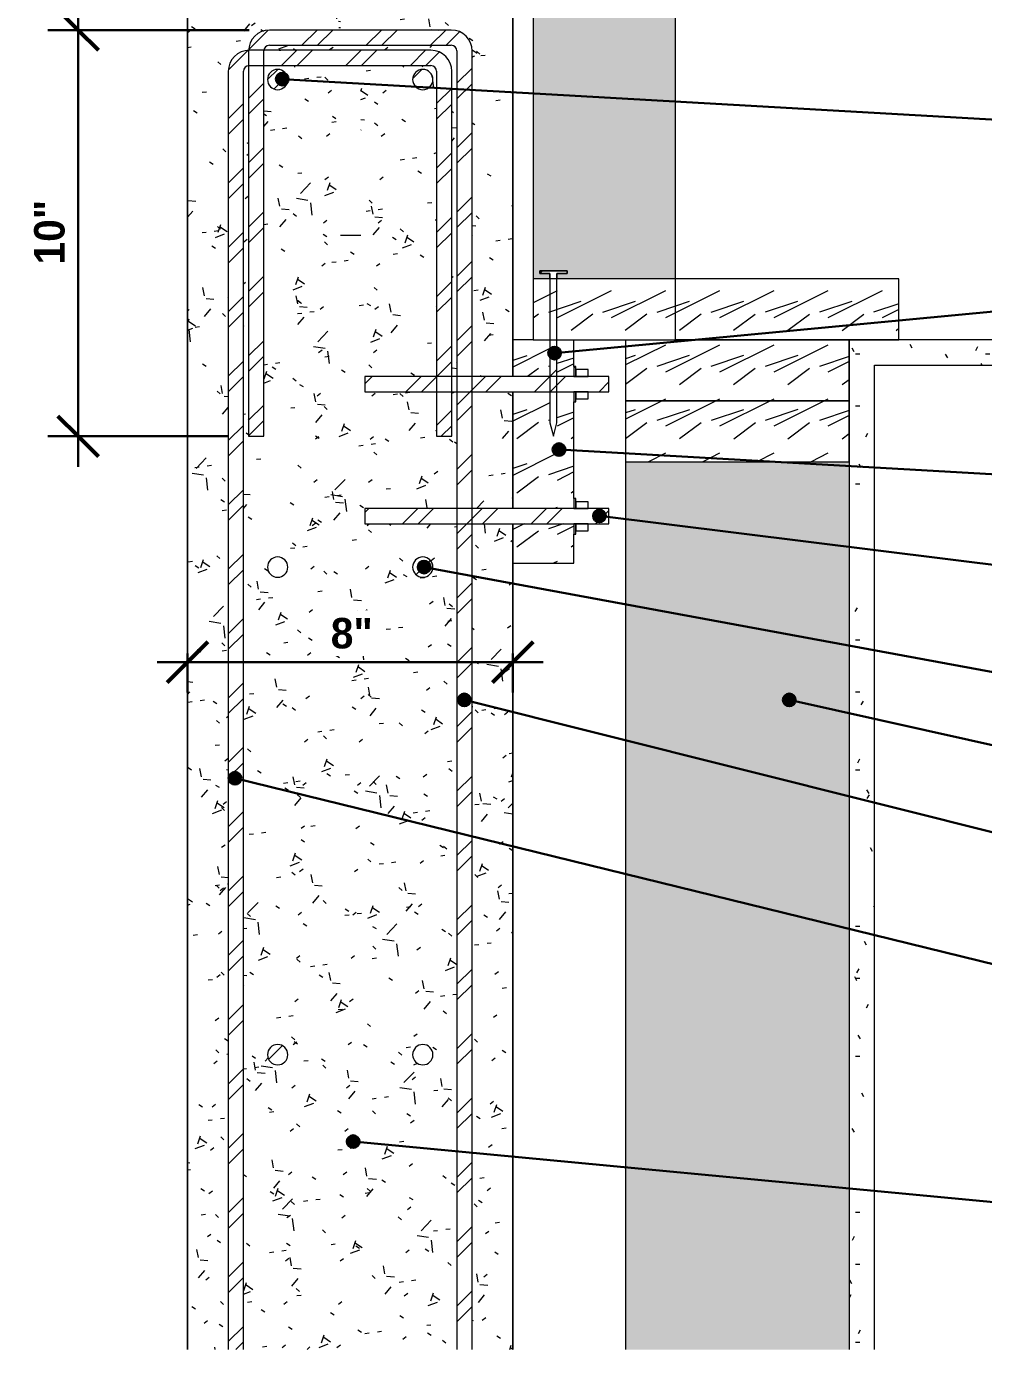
# Model space of a CAD drawing. Header units: inches. Extents: x -16566 to 235, y -92 to 81.
# Drawn here: x 174.36 to 197.9, y -92.1 to -59.54 of the extents above; entities that cross this region are included whole.
import ezdxf

# ---------------------------------------------------------------- set-up
doc = ezdxf.new("R2010")
doc.units = ezdxf.units.IN
doc.header["$MEASUREMENT"] = 0
for name, color, linetype, lineweight in [('A-ANNO-DIMS', 211, 'Continuous', 9), ('A-ANNO-DIMS-8', 211, 'Continuous', 9), ('A-ANNO-IDEN', 131, 'Continuous', 30), ('A-WALL', 113, 'Continuous', 18), ('A-WALL-PATT', 111, 'Continuous', 18)]:
    doc.layers.add(name, color=color, linetype=linetype, lineweight=lineweight)
doc.styles.add('Century Gothic_B_1', font='', dxfattribs={"height": 0.75})
doc.styles.get('Century Gothic_B_1').set_extended_font_data('Century Gothic', bold=True)
doc.dimstyles.new('OD__1_16__Tol__', dxfattribs={"dimscale": 12, "dimtxt": 0.783126, "dimasz": 0.083333, "dimexe": 0.0625, "dimexo": 0.041667, "dimgap": 0.010417, "dimtad": 1, "dimdec": 4, "dimrnd": 0.0625, "dimzin": 3, "dimdsep": 46, "dimlunit": 4, "dimtxsty": 'Century Gothic_B_1', "dimblk1": 'OBLIQUE', "dimblk2": 'OBLIQUE', "dimsah": 1, "dimcen": 0.09, "dimdle": 0.0625, "dimazin": 0, "dimtfac": 1, "dimtdec": 4, "dimtix": 1, "dimtmove": 0, "dimatfit": 3, "dimfxl": 1, "dimtvp": 1, "dimtfill": 1, "dimfrac": 2, "dimtolj": 1, "dimtzin": 0, "dimlwd": 30, "dimlwe": 30, "dimarcsym": 2})
pattern_1 = [(216.87, (2008.402, -113.626), (3.998595239, 2.665207143), [0.666, -5.998]), (206.565, (2009.202, -114.026), (-1.332697705, -1.332695324), [1.49, -1.49]), (198.435, (2009.202, -114.693), (-2.66548265, -1.332269959), [0.843, -3.372])]
pattern_2 = [(45, (2007.869, -114.959), (-0.791959595, 0.791959595), []), (45, (2007.869, -113.759), (-0.791959595, 0.791959595), [])]

# ---------------------------------------------------------------- blocks, each defined once
blk = doc.blocks.new('Generic Models 161 - Generic Models 1-1947693-DETAIL - FLOOR FRAMING - HOLLOWCORE SLAB SIDE')
at = {"layer": 'A-WALL-PATT', "lineweight": 9}
h = blk.add_hatch(dxfattribs=at)
h.set_pattern_fill('FP_5', color=8, style=0, pattern_type=2)
h.set_pattern_definition([(50, (2007.869, -114.959), (2.29529108, -0.20022947), [0.24, -2.64]), (355, (2007.869, -114.959), (-0.44391855, 2.40684884), [0.192, -2.112]), (100.451, (2008.061, -114.976), (1.85147686, 2.206452), [0.204, -2.244]), (46.184, (2007.869, -114.319), (3.41498314, -0.5298822), [0.36, -3.96]), (96.636, (2008.154, -114.363), (2.9907744, 3.1175039), [0.306, -3.365]), (351.184, (2007.869, -114.319), (2.9911175, 3.1174062), [0.288, -3.168]), (21, (2008.189, -114.479), (1.91043364, -1.28790384), [0.24, -2.64]), (326, (2008.189, -114.479), (0.77860356, 2.3202934), [0.192, -2.112]), (71.451, (2008.349, -114.586), (2.6890473, 1.0321926), [0.204, -2.244]), (37.5, (2007.869, -114.959), (0.038893785, 1.064692103), [0.106, -1.981, 0.106, -2.038, -2.12]), (37.5, (2007.869, -114.959), (0.038893785, 1.064692103), [-4.23, 0.106, -2.014]), (7.5, (2007.869, -114.959), (0.84152303, 1.26163425), [0.106, -1.117, 0.106, -1.933, -0.808]), (7.5, (2007.869, -114.959), (0.84152303, 1.26163425), [-3.261, 0.106, -0.702]), (327.5, (2007.156, -114.959), (1.707841713, -0.07187965), [0.106, -0.694, 0.106, -2.39, -3.312]), (327.5, (2007.156, -114.959), (1.707841713, -0.07187965), [-3.296, 0.106, -3.206]), (317.5, (2006.836, -114.959), (1.86586297, 0.32069512), [0.106, -0.934, 0.106, -1.552, -2.352]), (317.5, (2006.836, -114.959), (1.86586297, 0.32069512), [-2.698, 0.106, -2.246])])
h.paths.add_polyline_path([(16654.018, -92.101), (16655.018, -92.101), (16655.018, -60.641), (16655.035, -60.508), (16655.087, -60.383), (16655.177, -60.27), (16655.276, -60.194), (16655.4, -60.143), (16655.52, -60.125), (16655.535, -60.008), (16655.587, -59.883), (16655.669, -59.776), (16655.776, -59.694), (16655.9, -59.643), (16656.033, -59.625), (16657.779, -59.625), (16657.779, -58.625), (16654.018, -58.625), (16654.018, -78.534)], flags=0)
h.paths.add_polyline_path([(16655.393, -92.101), (16660.643, -92.101), (16660.643, -71.78), (16658.381, -71.78), (16658.381, -71.405), (16660.643, -71.405), (16660.643, -68.53), (16660.518, -68.53), (16660.518, -69.625), (16660.143, -69.625), (16660.143, -68.53), (16658.381, -68.53), (16658.381, -68.155), (16660.143, -68.155), (16660.143, -60.641), (16660.101, -60.541), (16660.002, -60.5), (16658.279, -60.5), (16658.279, -64.68), (16657.779, -64.68), (16657.779, -60.5), (16655.893, -60.5), (16655.893, -69.625), (16655.518, -69.625), (16655.516, -60.508), (16655.434, -60.541), (16655.393, -60.641), (16655.393, -85.06)], flags=0)
h.paths.add_polyline_path([(16661.018, -92.101), (16662.018, -92.101), (16662.018, -71.78), (16661.018, -71.78), (16661.018, -78.534)], flags=0)
h.paths.add_polyline_path([(16656.232, -85.094), (16656.107, -85.06), (16656.016, -84.969), (16655.982, -84.844), (16656.016, -84.719), (16656.107, -84.627), (16656.232, -84.594), (16656.357, -84.627), (16656.449, -84.719), (16656.482, -84.844), (16656.449, -84.969), (16656.357, -85.06)], flags=0)
h.paths.add_polyline_path([(16659.803, -85.094), (16659.678, -85.06), (16659.586, -84.969), (16659.553, -84.844), (16659.586, -84.719), (16659.678, -84.627), (16659.803, -84.594), (16659.928, -84.627), (16660.019, -84.719), (16660.053, -84.844), (16660.019, -84.969), (16659.928, -85.06)], flags=0)
h.paths.add_polyline_path([(16659.803, -73.094), (16659.678, -73.06), (16659.586, -72.969), (16659.553, -72.844), (16659.586, -72.719), (16659.678, -72.627), (16659.803, -72.594), (16659.928, -72.627), (16660.019, -72.719), (16660.053, -72.844), (16660.019, -72.969), (16659.928, -73.06)], flags=0)
h.paths.add_polyline_path([(16656.232, -73.094), (16656.107, -73.06), (16656.016, -72.969), (16655.982, -72.844), (16656.016, -72.719), (16656.107, -72.627), (16656.232, -72.594), (16656.357, -72.627), (16656.449, -72.719), (16656.482, -72.844), (16656.449, -72.969), (16656.357, -73.06)], flags=0)
h.paths.add_polyline_path([(16661.018, -71.405), (16662.018, -71.405), (16662.018, -68.53), (16661.018, -68.53)], flags=0)
h.paths.add_polyline_path([(16660.643, -68.155), (16660.643, -60.141), (16660.601, -60.041), (16660.502, -60), (16658.279, -60), (16658.279, -60.125), (16660.002, -60.125), (16660.143, -60.146), (16660.26, -60.194), (16660.367, -60.276), (16660.449, -60.383), (16660.5, -60.508), (16660.518, -60.641), (16660.518, -68.155)], flags=0)
h.paths.add_polyline_path([(16662.018, -68.155), (16662.018, -58.625), (16658.279, -58.625), (16658.279, -59.625), (16660.502, -59.625), (16660.643, -59.646), (16660.76, -59.694), (16660.867, -59.776), (16660.949, -59.883), (16661, -60.008), (16661.018, -60.141), (16661.018, -68.155)], flags=0)
h.paths.add_polyline_path([(16659.803, -61.094), (16659.678, -61.06), (16659.586, -60.969), (16659.553, -60.844), (16659.586, -60.719), (16659.678, -60.627), (16659.803, -60.594), (16659.928, -60.627), (16660.019, -60.719), (16660.053, -60.844), (16660.019, -60.969), (16659.928, -61.06)], flags=0)
h.paths.add_polyline_path([(16656.232, -61.094), (16656.107, -61.06), (16656.016, -60.969), (16655.982, -60.844), (16656.016, -60.719), (16656.107, -60.627), (16656.232, -60.594), (16656.357, -60.627), (16656.449, -60.719), (16656.482, -60.844), (16656.449, -60.969), (16656.357, -61.06)], flags=0)
h.paths.add_polyline_path([(16657.007, -60.125), (16657.779, -60.125), (16657.779, -60), (16656.033, -60), (16655.934, -60.041), (16655.899, -60.125), (16656.08, -60.125)], flags=0)
at = {"layer": 'A-WALL', "lineweight": 9}
for p, q in [((16654.018, -58.625), (16656.788, -58.625)), ((16654.018, -92.101), (16654.018, -58.625)), ((16654.018, -58.625), (16654.018, -92.101)), ((16656.788, -58.625), (16654.018, -58.625)), ((16656.788, -58.625), (16657.779, -58.625)), ((16657.779, -58.625), (16656.788, -58.625)), ((16658.279, -58.625), (16659.248, -58.625)), ((16659.248, -58.625), (16658.279, -58.625)), ((16659.248, -58.625), (16662.018, -58.625)), ((16662.018, -58.625), (16659.248, -58.625)), ((16662.018, -58.625), (16662.018, -67.25)), ((16662.018, -68.155), (16662.018, -58.625)), ((16662.018, -67.25), (16662.018, -68.155)), ((16662.018, -68.53), (16662.018, -71.405)), ((16662.018, -71.405), (16662.018, -68.53)), ((16662.018, -71.78), (16662.018, -72.75)), ((16662.018, -92.101), (16662.018, -71.78)), ((16662.018, -72.75), (16662.018, -92.101))]:
    blk.add_line(p, q, dxfattribs=at)
blk = doc.blocks.new('Dowel14 - Dowel-1947713-DETAIL - FLOOR FRAMING - HOLLOWCORE SLAB SIDE')
at = {"layer": 'A-WALL', "lineweight": 9}
blk.add_line((16658.279, -64.68), (16657.779, -64.68), dxfattribs=at)
blk = doc.blocks.new('Generic Models 163 - Generic Models 1-1947733-DETAIL - FLOOR FRAMING - HOLLOWCORE SLAB SIDE')
at = {"layer": 'A-WALL', "lineweight": 9}
blk.add_hatch(color=256, dxfattribs=at).paths.add_polyline_path([(16663.104, -65.75), (16666.018, -65.75), (16666.018, -46.75), (16662.518, -46.75), (16662.518, -65.75), (16662.929, -65.75), (16662.929, -65.615), (16662.679, -65.615), (16662.679, -65.552), (16663.354, -65.552), (16663.354, -65.615), (16663.104, -65.615), (16663.104, -65.659)], flags=0)
for p, q in [((16662.518, -46.75), (16662.518, -65.75)), ((16666.018, -65.75), (16666.018, -46.75))]:
    blk.add_line(p, q, dxfattribs=at)
blk = doc.blocks.new('Generic Models 166 - Generic Models 1-1947772-DETAIL - FLOOR FRAMING - HOLLOWCORE SLAB SIDE')
at = {"layer": 'A-WALL-PATT', "lineweight": 9}
h = blk.add_hatch(dxfattribs=at)
h.set_pattern_fill('FP_6', color=8, style=0, pattern_type=2)
h.set_pattern_definition(pattern_1)
h.paths.add_polyline_path([(16663.518, -72.75), (16663.518, -71.78), (16662.018, -71.78), (16662.018, -72.75), (16662.5, -72.75)], flags=0)
h.paths.add_polyline_path([(16662.5, -71.405), (16663.518, -71.405), (16663.518, -68.53), (16663.104, -68.53), (16663.104, -69.294), (16663.017, -69.621), (16662.929, -69.294), (16662.929, -68.53), (16662.018, -68.53), (16662.018, -71.405)], flags=0)
h.paths.add_polyline_path([(16663.518, -68.155), (16663.518, -67.25), (16663.104, -67.25), (16663.104, -68.155)], flags=0)
h.paths.add_polyline_path([(16662.5, -68.155), (16662.929, -68.155), (16662.929, -67.25), (16662.018, -67.25), (16662.018, -68.155)], flags=0)
at = {"layer": 'A-WALL', "lineweight": 9}
for p, q in [((16662.518, -67.25), (16662.018, -67.25)), ((16662.018, -67.25), (16662.018, -68.155)), ((16663.518, -67.905), (16663.518, -67.25)), ((16662.018, -68.53), (16662.018, -71.405)), ((16663.518, -71.155), (16663.518, -68.78)), ((16662.018, -71.78), (16662.018, -72.75)), ((16663.518, -72.75), (16663.518, -72.03)), ((16662.018, -72.75), (16663.518, -72.75))]:
    blk.add_line(p, q, dxfattribs=at)
blk = doc.blocks.new('Generic Models 172 - Generic Models 1-1947859-DETAIL - FLOOR FRAMING - HOLLOWCORE SLAB SIDE')
at = {"layer": 'A-WALL-PATT', "lineweight": 9}
h = blk.add_hatch(dxfattribs=at)
h.set_pattern_fill('FP_4', color=8, style=0, pattern_type=2)
h.set_pattern_definition(pattern_2)
h.paths.add_polyline_path([(16661.018, -92.101), (16661.018, -60.141), (16661, -60.008), (16660.949, -59.883), (16660.867, -59.776), (16660.76, -59.694), (16660.635, -59.643), (16660.502, -59.625), (16656.033, -59.625), (16655.893, -59.646), (16655.776, -59.694), (16655.669, -59.776), (16655.587, -59.883), (16655.535, -60.008), (16655.518, -60.141), (16655.518, -69.625), (16655.893, -69.625), (16655.893, -60.141), (16655.533, -60.141), (16655.535, -60.125), (16655.899, -60.125), (16655.934, -60.041), (16656.033, -60), (16660.502, -60), (16660.601, -60.041), (16660.643, -60.141), (16660.643, -92.101), (16660.891, -92.101)], flags=0)
at = {"layer": 'A-WALL', "lineweight": 9}
for p, q in [((16660.502, -59.625), (16656.033, -59.625)), ((16655.518, -60.141), (16655.518, -69.625)), ((16655.893, -69.625), (16655.893, -60.141)), ((16656.033, -60), (16660.502, -60)), ((16660.643, -60.141), (16660.643, -92.101)), ((16661.018, -92.101), (16661.018, -60.141)), ((16655.518, -69.625), (16655.893, -69.625))]:
    blk.add_line(p, q, dxfattribs=at)
for centre, radius, start, end in [((16656.033, -60.141), 0.516, 90, 180), ((16660.502, -60.141), 0.516, 0, 90), ((16656.033, -60.141), 0.141, 90, 180), ((16660.502, -60.141), 0.141, 0, 90)]:
    blk.add_arc(centre, radius, start, end, dxfattribs=at)
blk = doc.blocks.new('Generic Models 173 - Generic Models 1-1947876-DETAIL - FLOOR FRAMING - HOLLOWCORE SLAB SIDE')
at = {"layer": 'A-WALL-PATT', "lineweight": 9}
h = blk.add_hatch(dxfattribs=at)
h.set_pattern_fill('FP_4', color=8, style=0, pattern_type=2)
h.set_pattern_definition(pattern_2)
h.paths.add_polyline_path([(16655.146, -92.101), (16655.393, -92.101), (16655.393, -60.641), (16655.434, -60.541), (16655.518, -60.507), (16655.518, -60.127), (16655.393, -60.146), (16655.276, -60.194), (16655.169, -60.276), (16655.087, -60.383), (16655.035, -60.508), (16655.018, -60.641), (16655.018, -92.101)], flags=0)
h.paths.add_polyline_path([(16660.518, -69.625), (16660.518, -60.641), (16660.5, -60.508), (16660.449, -60.383), (16660.367, -60.276), (16660.26, -60.194), (16660.135, -60.143), (16660.002, -60.125), (16655.533, -60.125), (16655.533, -60.141), (16655.893, -60.141), (16655.893, -60.5), (16660.002, -60.5), (16660.101, -60.541), (16660.143, -60.641), (16660.143, -69.625)], flags=0)
at = {"layer": 'A-WALL', "lineweight": 9}
for p, q in [((16660.002, -60.125), (16655.533, -60.125)), ((16655.533, -60.5), (16660.002, -60.5)), ((16655.018, -60.641), (16655.018, -92.101)), ((16655.393, -92.101), (16655.393, -60.641)), ((16660.143, -60.641), (16660.143, -69.625)), ((16660.518, -69.625), (16660.518, -60.641)), ((16660.143, -69.625), (16660.518, -69.625))]:
    blk.add_line(p, q, dxfattribs=at)
for centre, radius, start, end in [((16655.533, -60.641), 0.516, 90, 180), ((16660.002, -60.641), 0.516, 0, 90), ((16655.533, -60.641), 0.141, 90, 180), ((16660.002, -60.641), 0.141, 0, 90)]:
    blk.add_arc(centre, radius, start, end, dxfattribs=at)
blk = doc.blocks.new('Generic Models 174 - Generic Models 1-1947899-DETAIL - FLOOR FRAMING - HOLLOWCORE SLAB SIDE')
at = {"layer": 'A-WALL-PATT', "lineweight": 9}
h = blk.add_hatch(dxfattribs=at)
h.set_pattern_fill('FP_4', color=8, style=0, pattern_type=2)
h.set_pattern_definition(pattern_2)
h.paths.add_polyline_path([(16659.803, -61.094), (16659.928, -61.06), (16660.019, -60.969), (16660.053, -60.844), (16660.019, -60.719), (16659.928, -60.627), (16659.803, -60.594), (16659.678, -60.627), (16659.586, -60.719), (16659.553, -60.844), (16659.586, -60.969), (16659.678, -61.06)], flags=0)
h = blk.add_hatch(dxfattribs=at)
h.set_pattern_fill('FP_4', color=8, style=0, pattern_type=2)
h.set_pattern_definition(pattern_2)
h.paths.add_polyline_path([(16659.803, -73.094), (16659.928, -73.06), (16660.019, -72.969), (16660.053, -72.844), (16660.019, -72.719), (16659.928, -72.627), (16659.803, -72.594), (16659.678, -72.627), (16659.586, -72.719), (16659.553, -72.844), (16659.586, -72.969), (16659.678, -73.06)], flags=0)
h = blk.add_hatch(dxfattribs=at)
h.set_pattern_fill('FP_4', color=8, style=0, pattern_type=2)
h.set_pattern_definition(pattern_2)
h.paths.add_polyline_path([(16659.803, -85.094), (16659.928, -85.06), (16660.019, -84.969), (16660.053, -84.844), (16660.019, -84.719), (16659.928, -84.627), (16659.803, -84.594), (16659.678, -84.627), (16659.586, -84.719), (16659.553, -84.844), (16659.586, -84.969), (16659.678, -85.06)], flags=0)
at = {"layer": 'A-WALL', "lineweight": 9}
for centre, start, end in [((16659.803, -60.844), 0, 180), ((16659.803, -60.844), 180, 0), ((16659.803, -72.844), 0, 180), ((16659.803, -72.844), 180, 0), ((16659.803, -84.844), 0, 180), ((16659.803, -84.844), 180, 0)]:
    blk.add_arc(centre, 0.25, start, end, dxfattribs=at)
blk = doc.blocks.new('Generic Models 175 - Generic Models 1-1947921-DETAIL - FLOOR FRAMING - HOLLOWCORE SLAB SIDE')
at = {"layer": 'A-WALL-PATT', "lineweight": 9}
h = blk.add_hatch(dxfattribs=at)
h.set_pattern_fill('FP_4', color=8, style=0, pattern_type=2)
h.set_pattern_definition(pattern_2)
h.paths.add_polyline_path([(16656.232, -61.094), (16656.357, -61.06), (16656.449, -60.969), (16656.482, -60.844), (16656.449, -60.719), (16656.357, -60.627), (16656.232, -60.594), (16656.107, -60.627), (16656.016, -60.719), (16655.982, -60.844), (16656.016, -60.969), (16656.107, -61.06)], flags=0)
h = blk.add_hatch(dxfattribs=at)
h.set_pattern_fill('FP_4', color=8, style=0, pattern_type=2)
h.set_pattern_definition(pattern_2)
h.paths.add_polyline_path([(16656.232, -85.094), (16656.357, -85.06), (16656.449, -84.969), (16656.482, -84.844), (16656.449, -84.719), (16656.357, -84.627), (16656.232, -84.594), (16656.107, -84.627), (16656.016, -84.719), (16655.982, -84.844), (16656.016, -84.969), (16656.107, -85.06)], flags=0)
at = {"layer": 'A-WALL', "lineweight": 9}
for centre, start, end in [((16656.232, -60.844), 0, 180), ((16656.232, -60.844), 180, 0), ((16656.232, -72.844), 0, 180), ((16656.232, -72.844), 180, 0), ((16656.232, -84.844), 0, 180), ((16656.232, -84.844), 180, 0)]:
    blk.add_arc(centre, 0.25, start, end, dxfattribs=at)
blk = doc.blocks.new('Generic Models 162 - Generic Models 1-1948960-DETAIL - FLOOR FRAMING - HOLLOWCORE SLAB SIDE')
at = {"layer": 'A-WALL-PATT', "lineweight": 9}
h = blk.add_hatch(dxfattribs=at)
h.set_pattern_fill('FP_4', color=8, style=0, pattern_type=2)
h.set_pattern_definition(pattern_2)
h.paths.add_polyline_path([(16658.381, -68.53), (16660.143, -68.53), (16660.143, -68.155), (16658.381, -68.155)], flags=0)
h.paths.add_polyline_path([(16663.518, -68.53), (16664.381, -68.53), (16664.381, -68.155), (16661.018, -68.155), (16661.018, -68.53), (16662.5, -68.53)], flags=0)
h.paths.add_polyline_path([(16660.518, -68.53), (16660.643, -68.53), (16660.643, -68.155), (16660.518, -68.155)], flags=0)
at = {"layer": 'A-WALL', "lineweight": 9}
for p, q in [((16664.381, -68.155), (16658.381, -68.155)), ((16658.381, -68.155), (16658.381, -68.53)), ((16664.381, -68.53), (16664.381, -68.155)), ((16658.381, -68.53), (16664.381, -68.53))]:
    blk.add_line(p, q, dxfattribs=at)
blk = doc.blocks.new('Generic Models 167 - Generic Models 1-1949121-DETAIL - FLOOR FRAMING - HOLLOWCORE SLAB SIDE')
at = {"layer": 'A-WALL-PATT', "lineweight": 9}
h = blk.add_hatch(dxfattribs=at)
h.set_pattern_fill('FP_4', color=8, style=0, pattern_type=2)
h.set_pattern_definition(pattern_2)
h.paths.add_polyline_path([(16663.518, -68.78), (16663.568, -68.78), (16663.568, -68.53), (16663.518, -68.53), (16663.518, -68.75)], flags=0)
h.paths.add_polyline_path([(16663.568, -68.155), (16663.568, -67.905), (16663.518, -67.905), (16663.518, -68.155)], flags=0)
at = {"layer": 'A-WALL', "lineweight": 9}
for p, q in [((16663.568, -67.905), (16663.518, -67.905)), ((16663.518, -67.905), (16663.518, -68.155)), ((16663.568, -68.155), (16663.568, -67.905)), ((16663.518, -68.155), (16663.568, -68.155)), ((16663.568, -68.53), (16663.518, -68.53)), ((16663.518, -68.53), (16663.518, -68.78)), ((16663.568, -68.78), (16663.568, -68.53)), ((16663.518, -68.78), (16663.568, -68.78))]:
    blk.add_line(p, q, dxfattribs=at)
blk = doc.blocks.new('Generic Models 215 - Generic Models 1-1949292-DETAIL - FLOOR FRAMING - HOLLOWCORE SLAB SIDE')
at = {"layer": 'A-WALL-PATT', "lineweight": 9}
h = blk.add_hatch(dxfattribs=at)
h.set_pattern_fill('FP_4', color=8, style=0, pattern_type=2)
h.set_pattern_definition(pattern_2)
h.paths.add_polyline_path([(16663.868, -68.7), (16663.868, -68.53), (16663.568, -68.53), (16663.568, -68.7)], flags=0)
h.paths.add_polyline_path([(16663.868, -68.155), (16663.868, -67.984), (16663.568, -67.984), (16663.568, -68.155)], flags=0)
at = {"layer": 'A-WALL', "lineweight": 9}
for p, q in [((16663.868, -67.984), (16663.568, -67.984)), ((16663.568, -67.984), (16663.568, -68.155)), ((16663.868, -68.155), (16663.868, -67.984)), ((16663.568, -68.155), (16663.868, -68.155)), ((16663.868, -68.53), (16663.568, -68.53)), ((16663.568, -68.53), (16663.568, -68.7)), ((16663.568, -68.7), (16663.868, -68.7)), ((16663.868, -68.7), (16663.868, -68.53))]:
    blk.add_line(p, q, dxfattribs=at)
blk = doc.blocks.new('Generic Models 216 - Generic Models 1-1949578-DETAIL - FLOOR FRAMING - HOLLOWCORE SLAB SIDE')
at = {"layer": 'A-WALL-PATT', "lineweight": 9}
h = blk.add_hatch(dxfattribs=at)
h.set_pattern_fill('FP_4', color=8, style=0, pattern_type=2)
h.set_pattern_definition(pattern_2)
h.paths.add_polyline_path([(16662.5, -71.78), (16664.381, -71.78), (16664.381, -71.405), (16661.018, -71.405), (16661.018, -71.78), (16662.018, -71.78)], flags=0)
h.paths.add_polyline_path([(16660.643, -71.78), (16660.643, -71.405), (16658.381, -71.405), (16658.381, -71.78), (16660.518, -71.78)], flags=0)
at = {"layer": 'A-WALL', "lineweight": 9}
for p, q in [((16664.381, -71.405), (16658.381, -71.405)), ((16658.381, -71.405), (16658.381, -71.78)), ((16664.381, -71.78), (16664.381, -71.405)), ((16658.381, -71.78), (16664.381, -71.78))]:
    blk.add_line(p, q, dxfattribs=at)
blk = doc.blocks.new('Generic Models 217 - Generic Models 1-1949591-DETAIL - FLOOR FRAMING - HOLLOWCORE SLAB SIDE')
at = {"layer": 'A-WALL-PATT', "lineweight": 9}
h = blk.add_hatch(dxfattribs=at)
h.set_pattern_fill('FP_4', color=8, style=0, pattern_type=2)
h.set_pattern_definition(pattern_2)
h.paths.add_polyline_path([(16663.568, -72.03), (16663.568, -71.78), (16663.518, -71.78), (16663.518, -72.03)], flags=0)
h.paths.add_polyline_path([(16663.568, -71.405), (16663.568, -71.155), (16663.518, -71.155), (16663.518, -71.405)], flags=0)
at = {"layer": 'A-WALL', "lineweight": 9}
for p, q in [((16663.568, -71.155), (16663.518, -71.155)), ((16663.518, -71.155), (16663.518, -71.405)), ((16663.568, -71.405), (16663.568, -71.155)), ((16663.518, -71.405), (16663.568, -71.405)), ((16663.568, -71.78), (16663.518, -71.78)), ((16663.518, -71.78), (16663.518, -72.03)), ((16663.568, -72.03), (16663.568, -71.78)), ((16663.518, -72.03), (16663.568, -72.03))]:
    blk.add_line(p, q, dxfattribs=at)
blk = doc.blocks.new('Generic Models 218 - Generic Models 1-1949608-DETAIL - FLOOR FRAMING - HOLLOWCORE SLAB SIDE')
at = {"layer": 'A-WALL-PATT', "lineweight": 9}
h = blk.add_hatch(dxfattribs=at)
h.set_pattern_fill('FP_4', color=8, style=0, pattern_type=2)
h.set_pattern_definition(pattern_2)
h.paths.add_polyline_path([(16663.868, -71.95), (16663.868, -71.78), (16663.568, -71.78), (16663.568, -71.95)], flags=0)
h.paths.add_polyline_path([(16663.868, -71.405), (16663.868, -71.234), (16663.568, -71.234), (16663.568, -71.405)], flags=0)
at = {"layer": 'A-WALL', "lineweight": 9}
for p, q in [((16663.868, -71.234), (16663.568, -71.234)), ((16663.568, -71.234), (16663.568, -71.405)), ((16663.868, -71.405), (16663.868, -71.234)), ((16663.568, -71.405), (16663.868, -71.405)), ((16663.868, -71.78), (16663.568, -71.78)), ((16663.568, -71.78), (16663.568, -71.95)), ((16663.568, -71.95), (16663.868, -71.95)), ((16663.868, -71.95), (16663.868, -71.78))]:
    blk.add_line(p, q, dxfattribs=at)
blk = doc.blocks.new('Generic Models 183 - Generic Models 1-1949786-DETAIL - FLOOR FRAMING - HOLLOWCORE SLAB SIDE')
at = {"layer": 'A-WALL-PATT', "lineweight": 9}
h = blk.add_hatch(dxfattribs=at)
h.set_pattern_fill('FP_6', color=8, style=0, pattern_type=2)
h.set_pattern_definition(pattern_1)
h.paths.add_polyline_path([(16666.018, -67.25), (16666.018, -65.75), (16662.518, -65.75), (16662.518, -67.25)], flags=0)
at = {"layer": 'A-WALL', "lineweight": 9}
for p, q in [((16666.018, -65.75), (16662.518, -65.75)), ((16662.518, -65.75), (16662.518, -67.25)), ((16666.018, -67.25), (16666.018, -65.75)), ((16662.518, -67.25), (16666.018, -67.25))]:
    blk.add_line(p, q, dxfattribs=at)
blk = doc.blocks.new('Generic Models 165 - Generic Models 1-1950348-DETAIL - FLOOR FRAMING - HOLLOWCORE SLAB SIDE')
at = {"layer": 'A-WALL-PATT', "lineweight": 9}
h = blk.add_hatch(dxfattribs=at)
h.set_pattern_fill('FP_7', color=8, style=0, pattern_type=2)
h.set_pattern_definition([(0, (2007.869, -114.959), (2.56, 0.64), [0.106, -1.814, 0.106, -1.814, -10.24]), (0, (2007.869, -114.959), (2.56, 0.64), [-3.84, 0.106, -3.734, 0.106, -1.814, -4.48]), (0, (2007.869, -114.959), (2.56, 0.64), [-9.6, 0.106, -1.174, 0.106, -3.094]), (120, (2008.829, -114.639), (-1.834256258, 1.897025034), [0.106, -1.814, 0.106, -1.814, -10.24]), (120, (2008.829, -114.639), (-1.834256258, 1.897025034), [-3.84, 0.106, -3.734, 0.106, -1.814, -4.48]), (120, (2008.829, -114.639), (-1.834256258, 1.897025034), [-9.6, 0.106, -1.174, 0.106, -3.094]), (240, (2009.149, -113.359), (-0.725743742, -2.537025034), [0.106, -1.814, 0.106, -1.814, -10.24]), (240, (2009.149, -113.359), (-0.725743742, -2.537025034), [-3.84, 0.106, -3.734, 0.106, -1.814, -4.48]), (240, (2009.149, -113.359), (-0.725743742, -2.537025034), [-9.6, 0.106, -1.174, 0.106, -3.094])])
h.paths.add_polyline_path([(16670.541, -92.101), (16670.914, -92.101), (16670.914, -67.875), (16691.793, -67.875), (16691.793, -67.25), (16670.289, -67.25), (16670.289, -92.101)], flags=0)
at = {"layer": 'A-WALL', "lineweight": 9}
for p, q in [((16680.518, -67.25), (16670.289, -67.25)), ((16670.289, -67.25), (16670.289, -92.101)), ((16691.793, -67.25), (16684.018, -67.25)), ((16670.914, -92.101), (16670.914, -67.875)), ((16670.914, -67.875), (16691.793, -67.875))]:
    blk.add_line(p, q, dxfattribs=at)
blk = doc.blocks.new('Generic Models 168 - Generic Models 1-1950386-DETAIL - FLOOR FRAMING - HOLLOWCORE SLAB SIDE')
at = {"layer": 'A-WALL-PATT', "lineweight": 9}
h = blk.add_hatch(dxfattribs=at)
h.set_pattern_fill('FP_6', color=8, style=0, pattern_type=2)
h.set_pattern_definition(pattern_1)
h.paths.add_polyline_path([(16666.018, -67.25), (16671.518, -67.25), (16671.518, -65.75), (16666.018, -65.75)], flags=0)
at = {"layer": 'A-WALL', "lineweight": 9}
for p, q in [((16671.518, -65.75), (16666.018, -65.75)), ((16671.518, -67.25), (16671.518, -65.75)), ((16666.018, -67.25), (16671.518, -67.25))]:
    blk.add_line(p, q, dxfattribs=at)
blk = doc.blocks.new('Generic Models 180 - Generic Models 1-1951050-DETAIL - FLOOR FRAMING - HOLLOWCORE SLAB SIDE')
at = {"layer": 'A-WALL-PATT', "lineweight": 9}
h = blk.add_hatch(dxfattribs=at)
h.set_pattern_fill('FP_4', color=8, style=0, pattern_type=2)
h.set_pattern_definition(pattern_2)
h.paths.add_polyline_path([(16663.098, -65.75), (16663.104, -65.75), (16663.104, -65.615), (16663.354, -65.615), (16663.354, -65.552), (16662.679, -65.552), (16662.679, -65.615), (16662.929, -65.615), (16662.929, -65.75)], flags=0)
h = blk.add_hatch(dxfattribs=at)
h.set_pattern_fill('FP_4', color=8, style=0, pattern_type=2)
h.set_pattern_definition(pattern_2)
h.paths.add_polyline_path([(16663.017, -69.621), (16663.104, -69.294), (16663.104, -68.53), (16662.929, -68.53), (16662.929, -69.294)], flags=0)
h.paths.add_polyline_path([(16662.929, -68.155), (16663.104, -68.155), (16663.104, -67.25), (16662.929, -67.25), (16662.929, -67.875)], flags=0)
at = {"layer": 'A-WALL', "lineweight": 9}
for p, q in [((16663.354, -65.552), (16662.679, -65.552)), ((16662.679, -65.552), (16662.679, -65.615)), ((16662.679, -65.615), (16662.679, -65.552)), ((16662.679, -65.552), (16663.354, -65.552)), ((16662.679, -65.615), (16662.929, -65.615)), ((16662.929, -65.615), (16662.679, -65.615)), ((16662.929, -65.615), (16662.929, -69.294)), ((16662.929, -65.75), (16662.929, -65.615)), ((16663.104, -69.294), (16663.104, -65.615)), ((16663.104, -65.615), (16663.354, -65.615)), ((16663.354, -65.615), (16663.104, -65.615)), ((16663.104, -65.615), (16663.104, -65.75)), ((16663.354, -65.615), (16663.354, -65.552)), ((16663.354, -65.552), (16663.354, -65.615)), ((16662.929, -69.294), (16663.017, -69.621)), ((16663.017, -69.621), (16663.104, -69.294))]:
    blk.add_line(p, q, dxfattribs=at)
blk = doc.blocks.new('Generic Models 149 - Generic Models 1-1952228-DETAIL - FLOOR FRAMING - HOLLOWCORE SLAB SIDE')
at = {"layer": 'A-WALL', "lineweight": 9}
blk.add_hatch(color=256, dxfattribs=at).paths.add_polyline_path([(16670.289, -92.101), (16670.289, -70.25), (16664.789, -70.25), (16664.789, -92.101)], flags=0)
blk.add_line((16664.789, -70.25), (16664.789, -92.101), dxfattribs=at)
blk = doc.blocks.new('Generic Models 184 - Generic Models 1-1952241-DETAIL - FLOOR FRAMING - HOLLOWCORE SLAB SIDE')
at = {"layer": 'A-WALL-PATT', "lineweight": 9}
h = blk.add_hatch(dxfattribs=at)
h.set_pattern_fill('FP_6', color=8, style=0, pattern_type=2)
h.set_pattern_definition(pattern_1)
h.paths.add_polyline_path([(16670.289, -68.75), (16670.289, -67.25), (16664.789, -67.25), (16664.789, -68.75)], flags=0)
at = {"layer": 'A-WALL', "lineweight": 9}
for p, q in [((16664.789, -67.25), (16664.789, -68.75)), ((16670.289, -67.25), (16666.018, -67.25)), ((16670.289, -68.75), (16670.289, -67.25)), ((16664.789, -68.75), (16670.289, -68.75))]:
    blk.add_line(p, q, dxfattribs=at)
blk = doc.blocks.new('Generic Models 185 - Generic Models 1-1952254-DETAIL - FLOOR FRAMING - HOLLOWCORE SLAB SIDE')
at = {"layer": 'A-WALL-PATT', "lineweight": 9}
h = blk.add_hatch(dxfattribs=at)
h.set_pattern_fill('FP_6', color=8, style=0, pattern_type=2)
h.set_pattern_definition(pattern_1)
h.paths.add_polyline_path([(16670.289, -70.25), (16670.289, -68.75), (16664.789, -68.75), (16664.789, -70.25)], flags=0)
at = {"layer": 'A-WALL', "lineweight": 9}
for p, q in [((16670.289, -68.75), (16664.789, -68.75)), ((16664.789, -68.75), (16664.789, -70.25)), ((16670.289, -70.25), (16670.289, -68.75)), ((16664.789, -70.25), (16670.289, -70.25))]:
    blk.add_line(p, q, dxfattribs=at)
blk = doc.blocks.new('DIMBLOCK3-DETAIL - FLOOR FRAMING - HOLLOWCORE SLAB SIDE')
at = {"layer": 'A-ANNO-DIMS-8', "lineweight": 30}
for p, q in [((175.63, -58.875), (175.63, -70.375)), ((179.837, -59.625), (174.88, -59.625)), ((175.63, -59.625), (179.837, -59.625)), ((179.321, -69.625), (174.88, -69.625)), ((175.63, -69.625), (179.321, -69.625))]:
    blk.add_line(p, q, dxfattribs=at)
at = {"layer": 'A-ANNO-DIMS-8', "lineweight": 50}
for p, q in [((175.63, -59.625), (175.13, -59.125)), ((175.63, -59.625), (176.13, -60.125)), ((175.63, -69.625), (175.13, -69.125)), ((175.63, -69.625), (176.13, -70.125))]:
    blk.add_line(p, q, dxfattribs=at)
at = {"layer": 'A-ANNO-DIMS-8', "color": 0, "lineweight": 30, "insert": (174.544, -65.396), "char_height": 0.75, "width": 1.84967, "attachment_point": 1, "rotation": 90, "line_spacing_factor": 0.984502, "style": 'Century Gothic_B_1', "bg_fill": 3, "box_fill_scale": 1.25, "bg_fill_color": 256, "bg_fill_true_color": 13158600, "bg_fill_transparency": 0}
blk.add_mtext('10"', dxfattribs=at)
blk = doc.blocks.new('_Oblique')
at = {"color": 0, "linetype": 'ByBlock', "lineweight": -2}
blk.add_line((-0.5, -0.5), (0.5, 0.5), dxfattribs=at)
blk = doc.blocks.new('DIMBLOCK4-DETAIL - FLOOR FRAMING - HOLLOWCORE SLAB SIDE')
at = {"layer": 'A-ANNO-DIMS-8', "lineweight": 50}
for p, q in [((178.321, -75.181), (178.821, -74.681)), ((186.321, -75.181), (186.821, -74.681)), ((178.321, -75.181), (177.821, -75.681)), ((186.321, -75.181), (185.821, -75.681))]:
    blk.add_line(p, q, dxfattribs=at)
at = {"layer": 'A-ANNO-DIMS-8', "lineweight": 30}
for p, q in [((177.571, -75.181), (187.071, -75.181)), ((178.321, -74.974), (178.321, -75.931)), ((178.321, -75.181), (178.321, -74.974)), ((186.321, -74.974), (186.321, -75.931)), ((186.321, -75.181), (186.321, -74.974))]:
    blk.add_line(p, q, dxfattribs=at)
at = {"layer": 'A-ANNO-DIMS-8', "color": 0, "lineweight": 30, "insert": (181.842, -74.095), "char_height": 0.75, "width": 1.14859, "attachment_point": 1, "line_spacing_factor": 0.984502, "style": 'Century Gothic_B_1', "bg_fill": 3, "box_fill_scale": 1.25, "bg_fill_color": 256, "bg_fill_true_color": 13158600, "bg_fill_transparency": 0}
blk.add_mtext('8"', dxfattribs=at)

msp = doc.modelspace()

# ---------------------------------------------------------------- hatches: boundary and pattern name
at = {"layer": 'A-ANNO-IDEN'}
h = msp.add_hatch(color=256, dxfattribs=at)
edge = h.paths.add_edge_path(flags=0)
edge.add_arc((187.34696, -67.57803), 0.15625, 0, 360)
h = msp.add_hatch(color=256, dxfattribs=at)
edge = h.paths.add_edge_path(flags=0)
edge.add_arc((187.45723, -69.95065), 0.15625, 0, 360)
h = msp.add_hatch(color=256, dxfattribs=at)
edge = h.paths.add_edge_path(flags=0)
edge.add_arc((188.45113, -71.5826), 0.15625, 0, 360)
h = msp.add_hatch(color=256, dxfattribs=at)
edge = h.paths.add_edge_path(flags=0)
edge.add_arc((184.13969, -72.843), 0.15625, 0, 360)
h = msp.add_hatch(color=256, dxfattribs=at)
edge = h.paths.add_edge_path(flags=0)
edge.add_arc((193.12258, -76.11335), 0.15625, 0, 360)
h = msp.add_hatch(color=256, dxfattribs=at)
edge = h.paths.add_edge_path(flags=0)
edge.add_arc((179.48595, -78.03897), 0.15625, 0, 360)
h = msp.add_hatch(color=256, dxfattribs=at)
edge = h.paths.add_edge_path(flags=0)
edge.add_arc((182.39338, -86.98205), 0.15625, 0, 360)

# ---------------------------------------------------------------- linework, layer by layer
for p, q in [((180.64765, -60.83152), (215.86482, -62.83643)), ((187.34696, -67.57803), (215.86482, -64.86544)), ((187.45723, -69.95065), (215.86482, -71.57778)), ((188.45113, -71.5826), (215.86482, -74.9882)), ((184.13969, -72.843), (215.86482, -78.69768)), ((185.12606, -76.11335), (215.86482, -83.80968)), ((193.12258, -76.11335), (215.86482, -81.19272)), ((179.48595, -78.03897), (215.86482, -86.96724)), ((182.39338, -86.98205), (215.86482, -90.14383))]:
    msp.add_line(p, q, dxfattribs=at)
for centre in [(187.34696, -67.57803), (187.45723, -69.95065), (188.45113, -71.5826), (184.13969, -72.843), (193.12258, -76.11335), (179.48595, -78.03897), (182.39338, -86.98205)]:
    msp.add_circle(centre, 0.15625, dxfattribs=at)

# ---------------------------------------------------------------- block references
at = {"layer": 'A-WALL', "lineweight": 9}
for name in ['Dowel14 - Dowel-1947713-DETAIL - FLOOR FRAMING - HOLLOWCORE SLAB SIDE', 'Generic Models 163 - Generic Models 1-1947733-DETAIL - FLOOR FRAMING - HOLLOWCORE SLAB SIDE', 'Generic Models 161 - Generic Models 1-1947693-DETAIL - FLOOR FRAMING - HOLLOWCORE SLAB SIDE', 'Generic Models 172 - Generic Models 1-1947859-DETAIL - FLOOR FRAMING - HOLLOWCORE SLAB SIDE', 'Generic Models 173 - Generic Models 1-1947876-DETAIL - FLOOR FRAMING - HOLLOWCORE SLAB SIDE', 'Generic Models 175 - Generic Models 1-1947921-DETAIL - FLOOR FRAMING - HOLLOWCORE SLAB SIDE', 'Generic Models 174 - Generic Models 1-1947899-DETAIL - FLOOR FRAMING - HOLLOWCORE SLAB SIDE', 'Generic Models 183 - Generic Models 1-1949786-DETAIL - FLOOR FRAMING - HOLLOWCORE SLAB SIDE', 'Generic Models 180 - Generic Models 1-1951050-DETAIL - FLOOR FRAMING - HOLLOWCORE SLAB SIDE', 'Generic Models 168 - Generic Models 1-1950386-DETAIL - FLOOR FRAMING - HOLLOWCORE SLAB SIDE', 'Generic Models 166 - Generic Models 1-1947772-DETAIL - FLOOR FRAMING - HOLLOWCORE SLAB SIDE', 'Generic Models 184 - Generic Models 1-1952241-DETAIL - FLOOR FRAMING - HOLLOWCORE SLAB SIDE', 'Generic Models 165 - Generic Models 1-1950348-DETAIL - FLOOR FRAMING - HOLLOWCORE SLAB SIDE', 'Generic Models 167 - Generic Models 1-1949121-DETAIL - FLOOR FRAMING - HOLLOWCORE SLAB SIDE', 'Generic Models 215 - Generic Models 1-1949292-DETAIL - FLOOR FRAMING - HOLLOWCORE SLAB SIDE', 'Generic Models 162 - Generic Models 1-1948960-DETAIL - FLOOR FRAMING - HOLLOWCORE SLAB SIDE', 'Generic Models 185 - Generic Models 1-1952254-DETAIL - FLOOR FRAMING - HOLLOWCORE SLAB SIDE', 'Generic Models 149 - Generic Models 1-1952228-DETAIL - FLOOR FRAMING - HOLLOWCORE SLAB SIDE', 'Generic Models 217 - Generic Models 1-1949591-DETAIL - FLOOR FRAMING - HOLLOWCORE SLAB SIDE', 'Generic Models 218 - Generic Models 1-1949608-DETAIL - FLOOR FRAMING - HOLLOWCORE SLAB SIDE', 'Generic Models 216 - Generic Models 1-1949578-DETAIL - FLOOR FRAMING - HOLLOWCORE SLAB SIDE']:
    msp.add_blockref(name, (-16475.6967, 0), dxfattribs=at)

# ---------------------------------------------------------------- next in the draw order: dimensions: what is measured, and where the dimension line sits
at = {"layer": 'A-ANNO-DIMS', "lineweight": 30}
dim = msp.add_linear_dim(base=(175.63004, -69.62528), p1=(180.33667, -59.62528), p2=(179.82095, -69.62528), angle=90, dimstyle='OD__1_16__Tol__', override={"dimpost": '<>', "dimfxl": 10.013289}, dxfattribs=at)
dim.commit()
dim.dimension.update_dxf_attribs({"geometry": 'DIMBLOCK3-DETAIL - FLOOR FRAMING - HOLLOWCORE SLAB SIDE', "text_midpoint": (175.11117, -64.62528)})
dim = msp.add_linear_dim(base=(186.32095, -75.18095), p1=(178.32095, -74.47384), p2=(186.32095, -74.47384), dimstyle='OD__1_16__Tol__', override={"dimpost": '<>', "dimfxl": 8}, dxfattribs=at)
dim.commit()
dim.dimension.update_dxf_attribs({"geometry": 'DIMBLOCK4-DETAIL - FLOOR FRAMING - HOLLOWCORE SLAB SIDE', "text_midpoint": (182.32095, -74.66208)})

# ---------------------------------------------------------------- next in the draw order: hatches: boundary and pattern name
at = {"layer": 'A-ANNO-IDEN'}
h = msp.add_hatch(color=256, dxfattribs=at)
edge = h.paths.add_edge_path(flags=0)
edge.add_arc((180.64765, -60.83152), 0.15625, 0, 360)
h = msp.add_hatch(color=256, dxfattribs=at)
edge = h.paths.add_edge_path(flags=0)
edge.add_arc((185.12606, -76.11335), 0.15625, 0, 360)

# ---------------------------------------------------------------- next in the draw order: linework, layer by layer
for centre in [(180.64765, -60.83152), (185.12606, -76.11335)]:
    msp.add_circle(centre, 0.15625, dxfattribs=at)

doc.saveas('drawing.dxf')
